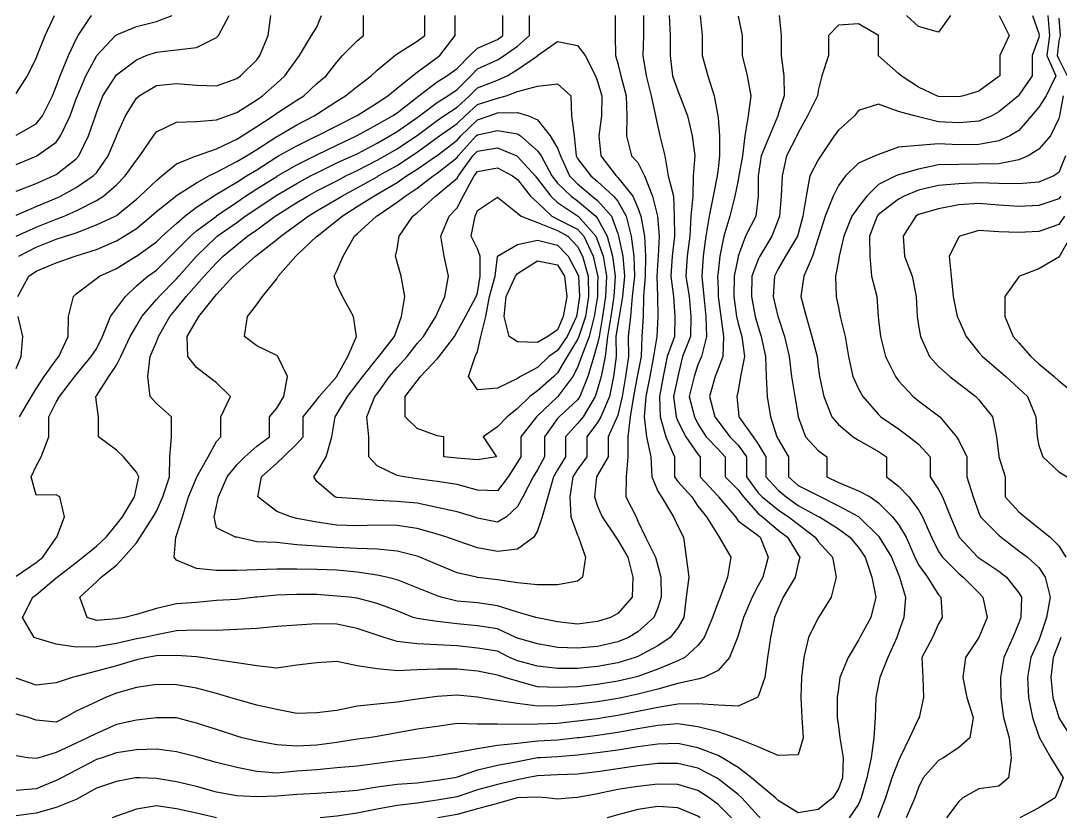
# Model space of a CAD drawing. Header units: inches. Extents: x 450896 to 463247, y 7386701 to 7399440.
# Drawn here: x 453513 to 455030, y 7387645 to 7388808 of the extents above; entities that cross this region are included whole.
import ezdxf

# ---------------------------------------------------------------- set-up
doc = ezdxf.new("R2010")
doc.units = ezdxf.units.IN
doc.header["$MEASUREMENT"] = 0

msp = doc.modelspace()

# ---------------------------------------------------------------- linework, layer by layer
for points, elevation in [([(453505.7, 7387997.1), (453535, 7388017.1), (453545, 7388024.7), (453564.3, 7388053), (453565.3, 7388054), (453576.2, 7388083.3), (453569.5, 7388112.6), (453564.3, 7388115.5), (453535, 7388115), (453527.5, 7388141.8), (453535, 7388157.4), (453542.5, 7388171.1), (453553.6, 7388200.4), (453553.6, 7388229.7), (453564.3, 7388251), (453569.1, 7388259), (453591.6, 7388288.3), (453593.6, 7388290.8), (453615.5, 7388317.6), (453622.9, 7388328.8), (453632.1, 7388346.9), (453643.4, 7388376.1), (453652.2, 7388387.9), (453665.3, 7388405.4), (453681.4, 7388420.6), (453698.2, 7388434.7), (453710.7, 7388443.8), (453731, 7388464), (453740, 7388472.8), (453760.6, 7388493.3), (453769.3, 7388501), (453798.3, 7388522.6), (453798.6, 7388522.8), (453827.9, 7388543.2), (453840.8, 7388551.9), (453857.2, 7388562.2), (453886.4, 7388580.6), (453887.3, 7388581.2), (453915.7, 7388597.4), (453941.9, 7388610.4), (453945, 7388612), (453974.3, 7388626.4), (454003, 7388639.7), (454003.6, 7388640.1), (454032.9, 7388656.2), (454055.4, 7388669), (454062.2, 7388673.5), (454091.5, 7388696.5), (454094, 7388698.3), (454120.7, 7388718.6), (454134.6, 7388727.6), (454150, 7388738.2), (454168.1, 7388756.9), (454179.3, 7388767.6), (454208.6, 7388780.4), (454216.3, 7388786.2), (454216.3, 7388815.4)], 380), ([(453505.7, 7388493.3), (453535, 7388506.7), (453564.3, 7388518.2), (453575.8, 7388522.6), (453593.6, 7388530.3), (453622.9, 7388545.3), (453633.2, 7388551.9), (453652.2, 7388568.3), (453665.1, 7388581.2), (453681.4, 7388604.3), (453686.2, 7388610.4), (453706.3, 7388639.7), (453710.7, 7388645.7), (453740, 7388659.7), (453769.3, 7388660.9), (453798.6, 7388663.3), (453814.4, 7388669), (453827.9, 7388673.9), (453857.2, 7388692.6), (453865.6, 7388698.3), (453886.4, 7388716.6), (453898.4, 7388727.6), (453915.7, 7388751.8), (453919.6, 7388756.9), (453936.9, 7388786.2), (453945, 7388798.6), (453951.8, 7388815.4)], 300), ([(453505.7, 7388523.8), (453535, 7388536.4), (453564.3, 7388549), (453570.5, 7388551.9), (453593.6, 7388564.2), (453618.5, 7388581.2), (453622.9, 7388585.9), (453640.1, 7388610.4), (453652.2, 7388639.2), (453652.4, 7388639.7), (453665.3, 7388669), (453681.4, 7388694.6), (453685.4, 7388698.3), (453710.7, 7388713.2), (453740, 7388716.4), (453769.3, 7388713.6), (453798.6, 7388712.8), (453827.9, 7388723.7), (453833.5, 7388727.6), (453857.2, 7388750.9), (453861.9, 7388756.9), (453874, 7388786.2), (453877.5, 7388815.4)], 280), ([(453505.7, 7388559.1), (453535, 7388570.2), (453559.7, 7388581.2), (453564.3, 7388583.5), (453593.6, 7388606.2), (453597.5, 7388610.4), (453611.7, 7388639.7), (453621.5, 7388669), (453622.9, 7388673.2), (453632.3, 7388698.3), (453651.2, 7388727.6), (453652.2, 7388728.7), (453681.4, 7388750.9), (453695.7, 7388756.9), (453710.7, 7388761.8), (453740, 7388765.4), (453769.3, 7388768.9), (453798.6, 7388783.5), (453801.1, 7388786.2), (453816.8, 7388815.4)], 260), ([(453505.7, 7388640.7), (453535, 7388657.3), (453544.1, 7388669), (453558.7, 7388698.3), (453564.3, 7388711.9), (453570.1, 7388727.6), (453582.1, 7388756.9), (453593.6, 7388781), (453596.5, 7388786.2), (453615.7, 7388815.4)], 220), ([(453505.7, 7388597.9), (453535, 7388610), (453536, 7388610.4), (453564.3, 7388630.5), (453570.8, 7388639.7), (453584.5, 7388669), (453593.6, 7388693.6), (453595.2, 7388698.3), (453607.6, 7388727.6), (453622.9, 7388756), (453623.5, 7388756.9), (453650.9, 7388786.2), (453652.2, 7388787.2), (453681.4, 7388799.4), (453710.7, 7388806.7), (453733.7, 7388815.4)], 240), ([(453505.7, 7388701.8), (453522.4, 7388727.6), (453535, 7388753.1), (453536.4, 7388756.9), (453548.1, 7388786.2), (453562, 7388815.4)], 200), ([(453508.5, 7388405.4), (453524.3, 7388434.7), (453535, 7388442), (453564.3, 7388454.5), (453592, 7388464), (453593.6, 7388464.4), (453622.9, 7388473.7), (453652.2, 7388486.5), (453663.6, 7388493.3), (453681.4, 7388504.4), (453703, 7388522.6), (453710.7, 7388529.3), (453739.2, 7388551.9), (453740, 7388552.5), (453769.3, 7388571.4), (453787.2, 7388581.2), (453798.6, 7388586.7), (453827.9, 7388602.3), (453842, 7388610.4), (453857.2, 7388619.7), (453886.4, 7388638.7), (453888.4, 7388639.7), (453915.7, 7388655.8), (453941.2, 7388669), (453945, 7388671.4), (453974.3, 7388690.2), (453987, 7388698.3), (454003.6, 7388711.9), (454024.1, 7388727.6), (454032.9, 7388735.7), (454058.8, 7388756.9), (454062.2, 7388759.4), (454091.5, 7388778.2), (454102.8, 7388786.2), (454102.8, 7388815.4)], 340), ([(453509.7, 7388464), (453535, 7388477.2), (453564.3, 7388489), (453577.8, 7388493.3), (453593.6, 7388498.2), (453622.9, 7388510), (453650.2, 7388522.6), (453652.2, 7388523.7), (453681.4, 7388547.5), (453686.5, 7388551.9), (453710.7, 7388574.8), (453718.7, 7388581.2), (453740, 7388598.9), (453768.6, 7388610.4), (453769.3, 7388610.7), (453798.6, 7388620.7), (453827.9, 7388635), (453835.9, 7388639.7), (453857.2, 7388653.2), (453881, 7388669), (453886.4, 7388672.9), (453915.7, 7388691.7), (453926, 7388698.3), (453945, 7388716.1), (453958.7, 7388727.6), (453974.3, 7388747.5), (453982.4, 7388756.9), (454003.6, 7388778.6), (454012.9, 7388786.2), (454012.9, 7388815.4)], 320), ([(453510.5, 7388229.7), (453528.4, 7388259), (453535, 7388270.5), (453546.5, 7388288.3), (453564.3, 7388313), (453567.9, 7388317.6), (453581.7, 7388346.9), (453582.4, 7388376.1), (453589.6, 7388405.4), (453593.6, 7388409.3), (453622.9, 7388431.6), (453627.3, 7388434.7), (453652.2, 7388446.1), (453681.1, 7388464), (453681.4, 7388464.2), (453710.7, 7388485.2), (453719.1, 7388493.3), (453740, 7388511.9), (453752.3, 7388522.6), (453769.3, 7388535.7), (453794.2, 7388551.9), (453798.6, 7388554.5), (453827.9, 7388572.3), (453842.3, 7388581.2), (453857.2, 7388590.1), (453886.4, 7388609), (453889, 7388610.4), (453915.7, 7388625.3), (453945, 7388639.6), (453945.3, 7388639.7), (453974.3, 7388654.5), (454002.9, 7388669), (454003.6, 7388669.5), (454032.9, 7388688.2), (454048.7, 7388698.3), (454062.2, 7388709.2), (454084.6, 7388727.6), (454091.5, 7388732.9), (454120.7, 7388754.3), (454124.6, 7388756.9), (454146.7, 7388786.2), (454146.7, 7388815.4)], 360), ([(454409.9, 7387878.3), (454384.3, 7387870.5), (454355, 7387865.1), (454325.8, 7387862.3), (454296.5, 7387862), (454267.2, 7387865.4), (454237.9, 7387873.1), (454226.4, 7387878.3), (454208.6, 7387887.3), (454179.3, 7387891.7), (454150, 7387895.1), (454120.7, 7387896.7), (454091.5, 7387898.2), (454062.2, 7387901.7), (454043.3, 7387907.5), (454032.9, 7387911), (454003.6, 7387920.7), (453974.3, 7387927), (453945, 7387927.1), (453915.7, 7387925.2), (453886.4, 7387923.3), (453857.2, 7387920.5), (453827.9, 7387918.8), (453798.6, 7387917.8), (453769.3, 7387918), (453740, 7387917.1), (453710.7, 7387911.4), (453693.2, 7387907.5), (453681.4, 7387905.5), (453652.2, 7387898.7), (453622.9, 7387893.8), (453593.6, 7387893.4), (453564.3, 7387897.4), (453535, 7387906.2), (453532.2, 7387907.5), (453515.1, 7387936.8), (453530.2, 7387966.1), (453535, 7387969.6), (453564.3, 7387994.3), (453565.5, 7387995.4), (453593.6, 7388016.8), (453603.3, 7388024.7), (453622.9, 7388040.7), (453637.1, 7388054), (453652.2, 7388072.4), (453660.9, 7388083.3), (453678.4, 7388112.6), (453681.4, 7388126.3), (453684.9, 7388141.8), (453681.4, 7388148.6), (453662.5, 7388171.1), (453652.2, 7388181), (453626.2, 7388200.4), (453626.2, 7388229.7), (453622.9, 7388250.7), (453622.2, 7388259), (453622.9, 7388260), (453641.3, 7388288.3), (453652.2, 7388305.2), (453658.8, 7388317.6), (453672.4, 7388346.9), (453681.4, 7388362.5), (453689.1, 7388376.1), (453710.7, 7388400.8), (453714.7, 7388405.4), (453740, 7388431), (453743.4, 7388434.7), (453769.2, 7388464), (453769.3, 7388464.1), (453798.6, 7388492.5), (453799.5, 7388493.3), (453827.9, 7388513.5), (453840.4, 7388522.6), (453857.2, 7388533.9), (453884.2, 7388551.9), (453886.4, 7388553.3), (453915.7, 7388570.4), (453935.6, 7388581.2), (453945, 7388586), (453974.3, 7388600.3), (453996.9, 7388610.4), (454003.6, 7388613.5), (454032.9, 7388629.2), (454051.6, 7388639.7), (454062.2, 7388646), (454091.5, 7388666.5), (454094.8, 7388669), (454120.7, 7388688.6), (454136.4, 7388698.3), (454150, 7388707.6), (454169.7, 7388727.6), (454179.3, 7388737.5), (454208.6, 7388750.7), (454218.4, 7388756.9), (454237.9, 7388770.7), (454255.3, 7388786.2), (454255.3, 7388815.4)], 400), ([(454504.8, 7388815.4), (454507.6, 7388786.2), (454507.6, 7388756.9), (454515.8, 7388727.6), (454525.1, 7388698.3), (454530.5, 7388669), (454530.8, 7388666.3), (454533, 7388639.7), (454532.9, 7388610.4), (454530.8, 7388591.7), (454529.6, 7388581.2), (454523.7, 7388551.9), (454517.7, 7388522.6), (454512.9, 7388493.3), (454509, 7388464), (454507.1, 7388434.7), (454510.1, 7388405.4), (454513.1, 7388376.1), (454514, 7388346.9), (454506.6, 7388317.6), (454501.5, 7388305.4), (454495.9, 7388288.3), (454488.7, 7388259), (454496.3, 7388229.7), (454501.5, 7388219.4), (454513.5, 7388200.4), (454530.8, 7388182.1), (454541.4, 7388171.1), (454541.4, 7388141.8), (454560.1, 7388123.1), (454567.9, 7388112.6), (454589.3, 7388088.2), (454595.6, 7388083.3), (454618.6, 7388064), (454632.4, 7388054), (454647.9, 7388028), (454650, 7388024.7), (454647.9, 7388015.4), (454643.2, 7387995.4), (454625.7, 7387966.1), (454618.6, 7387949.9), (454613.3, 7387936.8), (454607.4, 7387907.5), (454603, 7387878.3), (454599.3, 7387849), (454589.3, 7387821.4), (454587.9, 7387819.7), (454560.1, 7387807.2), (454530.8, 7387808.5), (454501.5, 7387810.3), (454472.2, 7387809.8), (454442.9, 7387805), (454413.6, 7387799.5), (454384.3, 7387793.6), (454365.3, 7387790.4), (454355, 7387788.6), (454325.8, 7387785.3), (454296.5, 7387781.9), (454267.2, 7387781), (454237.9, 7387780.3), (454208.6, 7387780.6), (454179.3, 7387780.8), (454150, 7387781.8), (454120.7, 7387777.3), (454091.5, 7387773.6), (454062.2, 7387768.1), (454032.9, 7387762.8), (454020.4, 7387761.1), (454003.6, 7387759), (453974.3, 7387754.1), (453945, 7387750.2), (453915.7, 7387748.8), (453886.4, 7387750.8), (453857.2, 7387756), (453836.1, 7387761.1), (453827.9, 7387763.3), (453798.6, 7387773), (453769.3, 7387782.5), (453740, 7387790.3), (453710.7, 7387790.2), (453681.4, 7387786.9), (453652.2, 7387780.4), (453622.9, 7387767.4), (453610.1, 7387761.1), (453593.6, 7387753.2), (453564.3, 7387739.5), (453538.9, 7387731.8)], 340), ([(454560.1, 7388814.4), (454566.2, 7388786.2), (454566.2, 7388756.9), (454573.5, 7388727.6), (454578.6, 7388698.3), (454574.6, 7388669), (454569.7, 7388639.7), (454566.4, 7388610.4), (454561.1, 7388581.2), (454560.1, 7388575.3), (454555.5, 7388551.9), (454548, 7388522.6), (454539.2, 7388493.3), (454533.4, 7388464), (454530.8, 7388440.8), (454530.2, 7388434.7), (454530.8, 7388415.3), (454531.1, 7388405.4), (454534.7, 7388376.1), (454538.6, 7388346.9), (454537.6, 7388317.6), (454530.8, 7388299.6), (454526.5, 7388288.3), (454518.3, 7388259), (454526.2, 7388229.7), (454530.8, 7388223), (454548.2, 7388200.4), (454560.1, 7388188.2), (454572.4, 7388171.1), (454572.4, 7388141.8), (454589.3, 7388118.7), (454595.1, 7388112.6), (454618.6, 7388093.7), (454633.7, 7388083.3), (454647.9, 7388072.7), (454672.5, 7388054), (454677.2, 7388047.3), (454697.8, 7388024.7), (454703.5, 7387995.4), (454696.1, 7387966.1), (454677.6, 7387936.8), (454677.2, 7387936.1), (454662.9, 7387907.5), (454656.2, 7387878.3), (454652.7, 7387849), (454651.9, 7387819.7), (454653.3, 7387790.4), (454655, 7387761.1), (454647.9, 7387736.1), (454618.6, 7387735), (454589.3, 7387747.5), (454560.1, 7387759.4), (454555.8, 7387761.1), (454530.8, 7387769.6), (454501.5, 7387777), (454472.2, 7387781.2), (454442.9, 7387778.7), (454413.6, 7387773.9), (454384.3, 7387768.5), (454355, 7387764.1), (454328.3, 7387761.1), (454325.8, 7387760.8), (454296.5, 7387757.7), (454267.2, 7387756), (454237.9, 7387752.8), (454208.6, 7387749.7), (454179.3, 7387744.9), (454150, 7387739.3), (454120.7, 7387734.6), (454101.7, 7387731.8), (454091.5, 7387730.5), (454062.2, 7387727.4), (454032.9, 7387723.6), (454003.6, 7387719.5), (453974.3, 7387717), (453945, 7387714.2), (453915.7, 7387712.1), (453886.4, 7387709.5), (453857.2, 7387711.8), (453827.9, 7387717.4), (453798.6, 7387724.9), (453774.1, 7387731.8), (453769.3, 7387733.3), (453740, 7387740.5), (453710.7, 7387744.1), (453681.4, 7387743.5), (453652.2, 7387738.8), (453631.3, 7387731.8), (453622.9, 7387729.1), (453593.6, 7387713.7), (453571.9, 7387702.5)], 320), ([(454459.2, 7388815.4), (454460.7, 7388786.2), (454460.7, 7388756.9), (454464.5, 7388727.6), (454472.2, 7388705.5), (454475.2, 7388698.3), (454486.1, 7388669), (454493.1, 7388639.7), (454496.8, 7388610.4), (454494.5, 7388581.2), (454493.8, 7388551.9), (454491.2, 7388522.6), (454489.5, 7388493.3), (454485.8, 7388464), (454483.9, 7388434.7), (454488.4, 7388405.4), (454491.1, 7388376.1), (454490.6, 7388346.9), (454478.8, 7388317.6), (454472.3, 7388288.3), (454472.2, 7388287.7), (454465.7, 7388259), (454469.5, 7388229.7), (454472.2, 7388223.3), (454483.7, 7388200.4), (454501.5, 7388174.8), (454504.9, 7388171.1), (454504.9, 7388141.8), (454530.8, 7388113.5), (454531.7, 7388112.6), (454556.1, 7388083.3), (454560.1, 7388077.7), (454589.3, 7388056.3), (454592.1, 7388054), (454604.1, 7388024.7), (454596.3, 7387995.4), (454589.3, 7387983.1), (454580.6, 7387966.1), (454568.1, 7387936.8), (454560.1, 7387910.1), (454559.2, 7387907.5), (454547.7, 7387878.3), (454530.8, 7387859.3), (454510, 7387849), (454501.5, 7387846.7), (454472.2, 7387840.3), (454442.9, 7387832), (454413.6, 7387824.5), (454392, 7387819.7), (454384.3, 7387818.1), (454355, 7387813.2), (454325.8, 7387809.9), (454296.5, 7387807.5), (454267.2, 7387807.3), (454237.9, 7387810.8), (454208.6, 7387815.3), (454182.1, 7387819.7), (454179.3, 7387820.2), (454150, 7387823.1), (454120.7, 7387821.1), (454109.8, 7387819.7), (454091.5, 7387817.3), (454062.2, 7387812.9), (454032.9, 7387809.9), (454003.6, 7387806.9), (453974.3, 7387800.9), (453945, 7387797.4), (453915.7, 7387796.4), (453886.4, 7387802.3), (453857.2, 7387808.6), (453827.9, 7387816.6), (453817.7, 7387819.7), (453798.6, 7387825.4), (453769.3, 7387833.6), (453740, 7387838.2), (453710.7, 7387838.5), (453681.4, 7387834.3), (453652.2, 7387825.9), (453636.3, 7387819.7), (453622.9, 7387813.6), (453593.6, 7387799.6), (453577.5, 7387790.4)], 360), ([(454380.4, 7388815.4), (454380.4, 7388786.2), (454381.2, 7388756.9), (454384.3, 7388745.3), (454388.9, 7388727.6), (454396.7, 7388698.3), (454397.7, 7388669), (454397.1, 7388639.7), (454404.2, 7388610.4), (454413.6, 7388601), (454423.3, 7388581.2), (454435, 7388551.9), (454442.4, 7388522.6), (454442.9, 7388516), (454444.6, 7388493.3), (454443.3, 7388464), (454442.9, 7388458.2), (454441.5, 7388434.7), (454442.2, 7388405.4), (454442.7, 7388376.1), (454441.5, 7388346.9), (454436.7, 7388317.6), (454431, 7388288.3), (454425.5, 7388259), (454423.1, 7388229.7), (454426.5, 7388200.4), (454432.7, 7388171.1), (454434.3, 7388141.8), (454442.9, 7388121), (454448, 7388112.6), (454465.6, 7388083.3), (454472.2, 7388069.8), (454480.2, 7388054), (454484.3, 7388024.7), (454488.2, 7387995.4), (454484.4, 7387966.1), (454480.7, 7387936.8), (454472.2, 7387921.7), (454461.1, 7387907.5), (454442.9, 7387895.2), (454413.6, 7387879.7), (454409.9, 7387878.3)], 400), ([(454422, 7388815.4), (454422, 7388786.2), (454421.1, 7388756.9), (454426, 7388727.6), (454433.2, 7388698.3), (454439.3, 7388669), (454442.9, 7388653), (454445.9, 7388639.7), (454453, 7388610.4), (454458.2, 7388581.2), (454465.6, 7388551.9), (454466.8, 7388522.6), (454467.3, 7388493.3), (454463.9, 7388464), (454461.9, 7388434.7), (454465.7, 7388405.4), (454467.8, 7388376.1), (454467, 7388346.9), (454456.5, 7388317.6), (454450.6, 7388288.3), (454445.4, 7388259), (454446.3, 7388229.7), (454454.4, 7388200.4), (454467.3, 7388171.1), (454467.3, 7388141.8), (454472.2, 7388135.2), (454492.3, 7388112.6), (454501.5, 7388099.3), (454513.7, 7388083.3), (454530.8, 7388056.2), (454532.2, 7388054), (454549.5, 7388024.7), (454544.8, 7387995.4), (454533.8, 7387966.1), (454530.8, 7387958.8), (454522.8, 7387936.8), (454510.6, 7387907.5), (454501.5, 7387895.7), (454482.2, 7387878.3), (454472.2, 7387873.5), (454442.9, 7387861.1), (454413.6, 7387850.6), (454407.6, 7387849)], 380), ([(454620.2, 7388815.4), (454623.1, 7388786.2), (454623.1, 7388756.9), (454626.7, 7388727.6), (454627.3, 7388698.3), (454618.6, 7388671.4), (454618, 7388669), (454606.1, 7388639.7), (454593.6, 7388610.4), (454589.6, 7388581.2), (454589.3, 7388563.1), (454589.2, 7388551.9), (454586.1, 7388522.6), (454571.1, 7388493.3), (454560.3, 7388464), (454560.1, 7388463), (454554.1, 7388434.7), (454553.8, 7388405.4), (454557.6, 7388376.1), (454560.1, 7388365.9), (454565.5, 7388346.9), (454569.4, 7388317.6), (454563.8, 7388288.3), (454560.1, 7388267.3), (454558.4, 7388259), (454560.1, 7388240.8), (454561.3, 7388229.7), (454582.1, 7388200.4), (454589.3, 7388189.4), (454600.4, 7388171.1), (454600.4, 7388141.8), (454618.6, 7388122.6), (454630.1, 7388112.6), (454647.9, 7388100), (454677.2, 7388084.1), (454678.8, 7388083.3), (454706.5, 7388066), (454723.3, 7388054), (454735.8, 7388038.7), (454745.5, 7388024.7), (454755.3, 7387995.4), (454761.2, 7387966.1), (454754.1, 7387936.8), (454737.9, 7387907.5), (454735.8, 7387903.6), (454720.7, 7387878.3), (454708.5, 7387849), (454706.5, 7387832.8), (454704.8, 7387819.7), (454704.6, 7387790.4), (454706.5, 7387777.2), (454708.7, 7387761.1), (454713.4, 7387731.8), (454712.5, 7387702.5), (454706.5, 7387686.4), (454698.3, 7387673.2)], 300), ([(454941.2, 7388815.4), (454955.8, 7388786.2), (454942.2, 7388756.9), (454942.2, 7388727.6), (454940.8, 7388726.2), (454911.5, 7388705.2), (454889.3, 7388698.3), (454882.2, 7388696.7), (454852.9, 7388697.3), (454850.3, 7388698.3), (454823.6, 7388711.1), (454798.3, 7388727.6), (454794.4, 7388730.9), (454765.1, 7388756.8), (454764.9, 7388756.9), (454764.9, 7388786.2), (454735.8, 7388803.3), (454706.5, 7388801.5), (454692.3, 7388786.2), (454692.3, 7388756.9), (454682.2, 7388727.6), (454677.2, 7388706), (454676, 7388698.3), (454661.5, 7388669), (454647.9, 7388644.1), (454645.7, 7388639.7), (454630.8, 7388610.4), (454624.6, 7388581.2), (454623.2, 7388551.9), (454620.7, 7388522.6), (454618.6, 7388517.2), (454609.3, 7388493.3), (454591.8, 7388464), (454589.3, 7388459.1), (454580.3, 7388434.7), (454579.6, 7388405.4), (454585.1, 7388376.1), (454589.3, 7388361), (454594, 7388346.9), (454599.9, 7388317.6), (454601, 7388288.3), (454602.7, 7388259), (454607.4, 7388229.7), (454616.7, 7388200.4), (454618.6, 7388196.9), (454633.5, 7388171.1), (454633.5, 7388141.8), (454647.9, 7388129.2), (454677.2, 7388114.5), (454680.9, 7388112.6), (454706.5, 7388099.5), (454735.8, 7388083.8), (454736.5, 7388083.3), (454765.1, 7388055.2), (454766.1, 7388054), (454784.1, 7388024.7), (454794.4, 7387999.2), (454796, 7387995.4), (454804.4, 7387966.1), (454802.2, 7387936.8), (454794.4, 7387914.9), (454791.7, 7387907.5), (454778.7, 7387878.3), (454767.2, 7387849), (454765.1, 7387839), (454761, 7387819.7), (454760.2, 7387790.4), (454758.4, 7387761.1), (454754.4, 7387731.8), (454748.2, 7387702.5), (454740, 7387673.2), (454735.8, 7387663.9), (454722.5, 7387644)], 280), ([(454990, 7388815.4), (454999.4, 7388789.1), (454999.7, 7388786.2), (454999.4, 7388783.5), (454989.7, 7388756.9), (454989.7, 7388727.6), (454970.1, 7388699), (454969.4, 7388698.3), (454940.8, 7388674.7), (454930.6, 7388669), (454911.5, 7388661.1), (454882.2, 7388658.7), (454852.9, 7388660.3), (454823.6, 7388667.7), (454817.5, 7388669), (454794.4, 7388675.5), (454765.1, 7388686), (454735.8, 7388676.8), (454730.1, 7388669), (454706.5, 7388648.1), (454700.4, 7388639.7), (454680.9, 7388610.4), (454677.2, 7388604.6), (454665, 7388581.2), (454659.3, 7388551.9), (454654.7, 7388522.6), (454647.9, 7388496.5), (454646.9, 7388493.3), (454629.1, 7388464), (454618.6, 7388445.4), (454613.2, 7388434.7), (454611.5, 7388405.4), (454618.3, 7388376.1), (454618.6, 7388374.9), (454627.9, 7388346.9), (454634.7, 7388317.6), (454638, 7388288.3), (454643.1, 7388259), (454647.9, 7388230.5), (454648, 7388229.7), (454658.5, 7388200.4), (454677.2, 7388180.4), (454689.5, 7388171.1), (454689.5, 7388141.8), (454706.5, 7388133.7), (454735.8, 7388121.5), (454752.8, 7388112.6), (454765.1, 7388104.2), (454785.8, 7388083.3), (454794.4, 7388072.1), (454805.7, 7388054), (454818, 7388024.7), (454823.6, 7388013.6), (454836.6, 7387995.4), (454852.9, 7387969.8), (454855.9, 7387966.1), (454857.9, 7387936.8), (454852.9, 7387927.1), (454843.9, 7387907.5), (454828.2, 7387878.3), (454830.1, 7387849), (454830.7, 7387819.7), (454824.6, 7387790.4), (454823.6, 7387789.2), (454810.4, 7387761.1), (454796.5, 7387731.8), (454794.4, 7387727.3), (454784.7, 7387702.5), (454775.1, 7387673.2), (454765.1, 7387646.6), (454764.1, 7387644)], 260), ([(455012.2, 7388815.4), (455014.7, 7388786.2), (455010.7, 7388756.9), (455024.2, 7388727.6), (455009.8, 7388698.3), (454999.4, 7388681.9), (454988.5, 7388669), (454970.1, 7388647.7), (454956.9, 7388639.7), (454940.8, 7388632.5), (454911.5, 7388627.3), (454882.2, 7388626.9), (454852.9, 7388627.9), (454823.6, 7388625.6), (454794.4, 7388623.3), (454765.1, 7388612.6), (454760.2, 7388610.4), (454735.8, 7388599.8), (454716.8, 7388581.2), (454706.5, 7388567.5), (454698.9, 7388551.9), (454687.4, 7388522.6), (454678.1, 7388493.3), (454677.2, 7388490.3), (454668.6, 7388464), (454656.1, 7388434.7), (454651.6, 7388405.4), (454659.7, 7388376.1), (454667.6, 7388346.9), (454675.4, 7388317.6), (454677.2, 7388302.5), (454679.1, 7388288.3), (454685.2, 7388259), (454696.8, 7388229.7), (454706.5, 7388218.2), (454728.1, 7388200.4), (454735.8, 7388195.7), (454765.1, 7388179), (454776.6, 7388171.1), (454776.6, 7388141.8), (454794.4, 7388128.3), (454809.6, 7388112.6), (454823.6, 7388093.6), (454829.5, 7388083.3), (454842.3, 7388054), (454852.9, 7388032.9), (454858.8, 7388024.7), (454882.2, 7388000.8), (454888.7, 7387995.4), (454911.5, 7387972.6), (454917.5, 7387966.1), (454923.6, 7387936.8), (454911.6, 7387907.5), (454911.5, 7387907.4), (454892.3, 7387878.3), (454888.1, 7387849), (454894.1, 7387819.7), (454903.2, 7387790.4), (454898.4, 7387761.1), (454882.2, 7387746.9), (454859.9, 7387731.8), (454852.9, 7387727.6), (454830.5, 7387702.5), (454823.6, 7387688.5), (454818.1, 7387673.2), (454805.6, 7387644)], 240), ([(454870.3, 7388815.4), (454852.9, 7388791.1), (454823.6, 7388799.2), (454806.2, 7388815.4)], 300), ([(455028.6, 7388811.6), (455030.6, 7388786.2), (455028.6, 7388778.5), (455025.8, 7388756.9), (455028.6, 7388751.6), (455040.8, 7388727.6)], 220), ([(454400, 7387907.5), (454384.3, 7387901), (454355, 7387894.4), (454325.8, 7387891.8), (454296.5, 7387892.6), (454267.2, 7387898.3), (454237.9, 7387906.4), (454235.5, 7387907.5), (454208.6, 7387919.8), (454179.3, 7387924.5), (454150, 7387927.1), (454120.7, 7387930.8), (454091.5, 7387935), (454085.5, 7387936.8), (454062.2, 7387946.4), (454032.9, 7387956.9), (454003.6, 7387964.9), (453992, 7387966.1), (453974.3, 7387967.8), (453945, 7387970.1), (453915.7, 7387970.2), (453886.4, 7387969.4), (453857.2, 7387966.3), (453855.5, 7387966.1), (453827.9, 7387962.7), (453798.6, 7387961.5), (453769.3, 7387958.4), (453740, 7387956.7), (453710.7, 7387949.9), (453681.4, 7387941), (453664.3, 7387936.8), (453652.2, 7387934.8), (453622.9, 7387932.4), (453609.3, 7387936.8), (453598.9, 7387966.1), (453622.9, 7387988.7), (453629.9, 7387995.4), (453652.2, 7388013), (453663, 7388024.7), (453681.4, 7388045.6), (453687, 7388054), (453706.1, 7388083.3), (453710.7, 7388091.9), (453719.8, 7388112.6), (453729.6, 7388141.8), (453730.2, 7388171.1), (453732.5, 7388200.4), (453732.5, 7388229.7), (453710.7, 7388248.8), (453701.4, 7388259), (453697.9, 7388288.3), (453701.7, 7388317.6), (453710.7, 7388339.2), (453713.6, 7388346.9), (453730.2, 7388376.1), (453740, 7388387.7), (453754.3, 7388405.4), (453769.3, 7388422.3), (453780.4, 7388434.7), (453798.6, 7388454.6), (453808.2, 7388464), (453827.9, 7388480.6), (453843.8, 7388493.3), (453857.2, 7388502.8), (453884.2, 7388522.6), (453886.4, 7388524), (453915.7, 7388542.4), (453931.2, 7388551.9), (453945, 7388559.4), (453974.3, 7388574.3), (453987.4, 7388581.2), (454003.6, 7388589), (454032.9, 7388604.2), (454044.2, 7388610.4), (454062.2, 7388620.8), (454090.3, 7388639.7), (454091.5, 7388640.5), (454120.7, 7388662.3), (454130.6, 7388669), (454150, 7388681.9), (454167.9, 7388698.3), (454179.3, 7388709.9), (454208.6, 7388721), (454222.8, 7388727.6), (454237.9, 7388736.5), (454267.2, 7388756.8), (454267.2, 7388756.9), (454296.5, 7388777.4), (454325.8, 7388771.7), (454336.6, 7388756.9), (454351.9, 7388727.6), (454355, 7388718.9), (454360.9, 7388698.3), (454360.7, 7388669), (454356.6, 7388639.7), (454359.7, 7388610.4), (454382.1, 7388581.2), (454384.3, 7388579.1), (454406.5, 7388551.9), (454413.6, 7388534.8), (454418, 7388522.6), (454423.4, 7388493.3), (454424.9, 7388464), (454424.6, 7388434.7), (454422.1, 7388405.4), (454421.3, 7388376.1), (454419.6, 7388346.9), (454418.4, 7388317.6), (454413.6, 7388293.1), (454412.7, 7388288.3), (454407.1, 7388259), (454402.5, 7388229.7), (454399.3, 7388200.4), (454399.3, 7388171.1), (454396.4, 7388141.8), (454396.1, 7388112.6), (454411, 7388083.3), (454413.6, 7388077.1), (454424.9, 7388054), (454439.5, 7388024.7), (454442.9, 7388011.9), (454447.2, 7387995.4), (454447.6, 7387966.1), (454442.9, 7387950.6), (454436.9, 7387936.8), (454413.6, 7387915.7), (454400, 7387907.5)], 420), ([(454373.8, 7387936.8), (454355, 7387930.5), (454325.8, 7387926.7), (454296.5, 7387930.1), (454267.2, 7387936.2), (454264.6, 7387936.8), (454237.9, 7387944.2), (454208.6, 7387953.7), (454179.3, 7387958), (454150, 7387960.2), (454126.3, 7387966.1), (454120.7, 7387968), (454091.5, 7387979.7), (454062.2, 7387991.6), (454046.8, 7387995.4), (454032.9, 7387998.5), (454003.6, 7388002.6), (453974.3, 7388005.6), (453945, 7388006.7), (453915.7, 7388007.1), (453886.4, 7388007.2), (453857.2, 7388006), (453827.9, 7388005.3), (453798.6, 7388005.2), (453769.3, 7388007.9), (453740, 7388020.4), (453736.4, 7388024.7), (453739.1, 7388054), (453740, 7388056.4), (453748.5, 7388083.3), (453757.5, 7388112.6), (453769.3, 7388140.5), (453769.9, 7388141.8), (453786.4, 7388171.1), (453798.6, 7388193.5), (453804.9, 7388200.4), (453804.9, 7388229.7), (453818.7, 7388259), (453798.6, 7388279.1), (453786.4, 7388288.3), (453769.3, 7388301.4), (453756.5, 7388317.6), (453755.6, 7388346.9), (453769.3, 7388370.3), (453772.5, 7388376.1), (453796.1, 7388405.4), (453798.6, 7388408.3), (453822.9, 7388434.7), (453827.9, 7388439.6), (453855.4, 7388464), (453857.2, 7388465.4), (453886.4, 7388488.4), (453892.1, 7388493.3), (453915.7, 7388510.3), (453932.4, 7388522.6), (453945, 7388530.1), (453974.3, 7388547.3), (453981.4, 7388551.9), (454003.6, 7388564), (454032.9, 7388580.1), (454034.7, 7388581.2), (454062.2, 7388596.6), (454083.1, 7388610.4), (454091.5, 7388616.1), (454120.7, 7388637.2), (454124, 7388639.7), (454150, 7388657.9), (454161.4, 7388669), (454179.3, 7388685.5), (454208.6, 7388695), (454221.4, 7388698.3), (454237.9, 7388704.4), (454267.2, 7388712.3), (454296.5, 7388715.5), (454315.6, 7388698.3), (454316.8, 7388669), (454320.7, 7388639.7), (454323.7, 7388610.4), (454325.8, 7388606.5), (454345.2, 7388581.2), (454355, 7388573), (454378, 7388551.9), (454384.3, 7388544.4), (454396.7, 7388522.6), (454403.8, 7388493.3), (454407.6, 7388464), (454408.6, 7388434.7), (454405.5, 7388405.4), (454403.1, 7388376.1), (454399.5, 7388346.9), (454400.2, 7388317.6), (454395.5, 7388288.3), (454390.9, 7388259), (454384.3, 7388232.2), (454383.4, 7388229.7), (454370.1, 7388200.4), (454370.1, 7388171.1), (454355, 7388144.2), (454353.4, 7388141.8), (454350.3, 7388112.6), (454355, 7388099), (454361.8, 7388083.3), (454381.3, 7388054), (454384.3, 7388049.5), (454399.2, 7388024.7), (454406.6, 7387995.4), (454405.4, 7387966.1), (454384.3, 7387942.6), (454373.8, 7387936.8)], 440), ([(455034.7, 7388698.3), (455029.3, 7388669), (455028.6, 7388665.2), (455016.3, 7388639.7), (454999.4, 7388620.5), (454983.8, 7388610.4), (454970.1, 7388604.7), (454940.8, 7388599.1), (454911.5, 7388598.3), (454882.2, 7388598.1), (454852.9, 7388597.5), (454823.6, 7388591.2), (454794.4, 7388582.9), (454790.4, 7388581.2), (454765.1, 7388568.8), (454747.9, 7388551.9), (454735.8, 7388536.2), (454726.1, 7388522.6), (454714.5, 7388493.3), (454707.7, 7388464), (454706.5, 7388457.5), (454702.5, 7388434.7), (454703.5, 7388405.4), (454706.5, 7388389.2), (454709.1, 7388376.1), (454716.2, 7388346.9), (454721.3, 7388317.6), (454727.8, 7388288.3), (454735.8, 7388270.3), (454742.2, 7388259), (454765.1, 7388232.9), (454768.7, 7388229.7), (454794.4, 7388212.2), (454810, 7388200.4), (454823.6, 7388189.6), (454840.7, 7388171.1), (454840.7, 7388141.8), (454852.9, 7388123.4), (454858.5, 7388112.6), (454870.2, 7388083.3), (454882.2, 7388055), (454882.7, 7388054), (454910.4, 7388024.7), (454911.5, 7388023.8), (454940.8, 7388004.2), (454952, 7387995.4), (454970.1, 7387972.4), (454973.7, 7387966.1), (454972.9, 7387936.8), (454970.1, 7387929), (454961.4, 7387907.5), (454948, 7387878.3), (454943.1, 7387849), (454943.7, 7387819.7), (454947.6, 7387790.4), (454955.8, 7387761.1), (454958.7, 7387731.8), (454955, 7387702.5), (454940.8, 7387690.2), (454911.5, 7387686.5), (454888.4, 7387673.2), (454882.2, 7387668), (454864.6, 7387644)], 220), ([(454333, 7387995.4), (454325.8, 7387989.6), (454296.5, 7387984.1), (454267.2, 7387984.3), (454237.9, 7387987.2), (454208.6, 7387991.4), (454179.3, 7387995.2), (454178.1, 7387995.4), (454150, 7388002), (454120.7, 7388014.1), (454095.1, 7388024.7), (454091.5, 7388026), (454062.2, 7388033.2), (454032.9, 7388036.1), (454003.6, 7388037.2), (453974.3, 7388038.8), (453945, 7388040.9), (453915.7, 7388042.8), (453886.4, 7388046.2), (453857.2, 7388047.2), (453827.9, 7388053.8), (453825.9, 7388054), (453798.6, 7388067.3), (453795.2, 7388083.3), (453798.6, 7388099.3), (453801.1, 7388112.6), (453813.8, 7388141.8), (453827.9, 7388159.3), (453839.6, 7388171.1), (453857.2, 7388186.5), (453875.8, 7388200.4), (453875.8, 7388229.7), (453886.4, 7388242.1), (453896.9, 7388259), (453901.9, 7388288.3), (453887.9, 7388317.6), (453886.4, 7388319.1), (453857.2, 7388333.4), (453839.4, 7388346.9), (453843.8, 7388376.1), (453857.2, 7388393.6), (453865.4, 7388405.4), (453886.4, 7388430.9), (453888.2, 7388434.7), (453914, 7388464), (453915.7, 7388465.5), (453945, 7388493.1), (453945.2, 7388493.3), (453974.3, 7388516), (453981.8, 7388522.6), (454003.6, 7388536.5), (454028.1, 7388551.9), (454032.9, 7388554.4), (454062.2, 7388571.8), (454075.8, 7388581.2), (454091.5, 7388591.2), (454119.5, 7388610.4), (454120.7, 7388611.3), (454150, 7388633.7), (454155.4, 7388639.7), (454179.3, 7388663.2), (454196.4, 7388669), (454208.6, 7388673.2), (454237.9, 7388673.7), (454254, 7388669), (454267.2, 7388663.2), (454285.7, 7388639.7), (454296.5, 7388622), (454300.9, 7388610.4), (454313.8, 7388581.2), (454325.8, 7388569.9), (454347.2, 7388551.9), (454355, 7388545.4), (454375.3, 7388522.6), (454384.3, 7388497.3), (454385.5, 7388493.3), (454391.7, 7388464), (454394.2, 7388434.7), (454391.5, 7388405.4), (454386.5, 7388376.1), (454384.3, 7388365), (454381.7, 7388346.9), (454382.2, 7388317.6), (454378, 7388288.3), (454372.1, 7388259), (454359.7, 7388229.7), (454355, 7388221.4), (454339.2, 7388200.4), (454339.2, 7388171.1), (454325.8, 7388152.5), (454318.9, 7388141.8), (454314.5, 7388112.6), (454315.9, 7388083.3), (454325.8, 7388056.6), (454327.1, 7388054), (454337, 7388024.7), (454333, 7387995.4)], 460), ([(454261.7, 7388054), (454237.9, 7388036.3), (454208.6, 7388032.7), (454179.3, 7388038.3), (454150, 7388048.7), (454134.6, 7388054), (454120.7, 7388058), (454091.5, 7388066.6), (454062.2, 7388071.1), (454032.9, 7388071.3), (454003.6, 7388070.6), (453974.3, 7388071.6), (453945, 7388075.6), (453915.7, 7388081.1), (453906.8, 7388083.3), (453886.4, 7388091.5), (453858.5, 7388112.6), (453864.2, 7388141.8), (453886.4, 7388161.9), (453896.3, 7388171.1), (453915.7, 7388190.3), (453924.8, 7388200.4), (453924.8, 7388229.7), (453945, 7388254.4), (453948.2, 7388259), (453973.9, 7388288.3), (453974.3, 7388288.8), (453990, 7388317.6), (454002.8, 7388346.9), (453998.4, 7388376.1), (453982.6, 7388405.4), (453974.3, 7388422.1), (453970, 7388434.7), (453974.3, 7388442.6), (453983.4, 7388464), (453999.7, 7388493.3), (454003.6, 7388496.6), (454032.1, 7388522.6), (454032.9, 7388523), (454062.2, 7388542.8), (454073.7, 7388551.9), (454091.5, 7388563.5), (454114.9, 7388581.2), (454120.7, 7388585.1), (454150, 7388608.4), (454151.5, 7388610.4), (454177.7, 7388639.7), (454179.3, 7388641.3), (454208.6, 7388647.8), (454237.9, 7388642.5), (454242.3, 7388639.7), (454267.2, 7388618.1), (454272.4, 7388610.4), (454287.9, 7388581.2), (454296.5, 7388570.5), (454316.4, 7388551.9), (454325.8, 7388545.1), (454352.3, 7388522.6), (454355, 7388519.3), (454368.8, 7388493.3), (454376.9, 7388464), (454380.4, 7388434.7), (454378.5, 7388405.4), (454374.1, 7388376.1), (454369.4, 7388346.9), (454366.1, 7388317.6), (454360.1, 7388288.3), (454355, 7388270.1), (454351.2, 7388259), (454333.6, 7388229.7), (454325.8, 7388219.8), (454308.2, 7388200.4), (454308.2, 7388171.1), (454296.5, 7388152), (454290.6, 7388141.8), (454282.4, 7388112.6), (454273.9, 7388083.3), (454267.2, 7388063.3), (454261.7, 7388054)], 480), ([(454221.7, 7388083.3), (454208.6, 7388075.6), (454179.3, 7388081.7), (454174, 7388083.3), (454150, 7388090.6), (454120.7, 7388097.4), (454091.5, 7388103.7), (454062.2, 7388106.1), (454032.9, 7388107.6), (454003.6, 7388109.8), (453974.3, 7388111.7), (453971.2, 7388112.6), (453945, 7388135.2), (453940.4, 7388141.8), (453945, 7388148.5), (453958.6, 7388171.1), (453967, 7388200.4), (453971.5, 7388229.7), (453974.3, 7388233.6), (453989.6, 7388259), (454003.6, 7388277.7), (454011.9, 7388288.3), (454032.9, 7388314.8), (454035.2, 7388317.6), (454058.1, 7388346.9), (454062.2, 7388358.1), (454068.5, 7388376.1), (454073.4, 7388405.4), (454068, 7388434.7), (454062.2, 7388455.4), (454060, 7388464), (454062.2, 7388474.1), (454065.2, 7388493.3), (454085, 7388522.6), (454091.5, 7388527.5), (454118.1, 7388551.9), (454120.7, 7388553.8), (454150, 7388578.1), (454151.9, 7388581.2), (454172.9, 7388610.4), (454179.3, 7388617.6), (454208.6, 7388622.5), (454236.8, 7388610.4), (454237.9, 7388609.8), (454263.9, 7388581.2), (454267.2, 7388577.2), (454286.8, 7388551.9), (454296.5, 7388542.5), (454325.8, 7388523.1), (454326.3, 7388522.6), (454352.2, 7388493.3), (454355, 7388486.8), (454363.1, 7388464), (454367.8, 7388434.7), (454366.6, 7388405.4), (454362.3, 7388376.1), (454357.1, 7388346.9), (454355, 7388336.7), (454349.3, 7388317.6), (454340.6, 7388288.3), (454328.8, 7388259), (454325.8, 7388254.2), (454298.7, 7388229.7), (454296.5, 7388227.2), (454277.3, 7388200.4), (454277.3, 7388171.1), (454267.2, 7388152.3), (454260.8, 7388141.8), (454245.5, 7388112.6), (454237.9, 7388098.6), (454221.7, 7388083.3)], 500), ([(455038.2, 7388610.4), (455028.6, 7388586.1), (455021, 7388581.2), (454999.4, 7388572.3), (454970.1, 7388569.5), (454940.8, 7388570), (454911.5, 7388571.1), (454882.2, 7388569.9), (454852.9, 7388567.1), (454823.6, 7388560.3), (454802.4, 7388551.9), (454794.4, 7388547.5), (454765.1, 7388524.8), (454763.3, 7388522.6), (454751.8, 7388493.3), (454752.6, 7388464), (454754.8, 7388434.7), (454762.9, 7388405.4), (454764.5, 7388376.1), (454765.1, 7388371.4), (454767.8, 7388346.9), (454775.3, 7388317.6), (454789.7, 7388288.3), (454794.4, 7388282.1), (454815.8, 7388259), (454823.6, 7388252.9), (454852.9, 7388231.1), (454854.5, 7388229.7), (454878.9, 7388200.4), (454882.2, 7388195.2), (454894.3, 7388171.1), (454894.3, 7388141.8), (454903.5, 7388112.6), (454911.5, 7388089.2), (454914.1, 7388083.3), (454940.8, 7388056.9), (454944.2, 7388054), (454970.1, 7388033.9), (454982.5, 7388024.7), (454999.4, 7388009.6), (455008.7, 7387995.4), (455015.7, 7387966.1), (455010.6, 7387936.8), (455000.9, 7387907.5), (454999.4, 7387903.6), (454987.6, 7387878.3), (454982.8, 7387849), (454984.1, 7387819.7), (454990.2, 7387790.4), (454999.4, 7387763.3), (455000.2, 7387761.1), (455016.6, 7387731.8), (455028.6, 7387712.5), (455035, 7387702.5), (455028.6, 7387686.6), (455023, 7387673.2), (454999.4, 7387658.6), (454971.4, 7387644)], 200), ([(454224.5, 7388141.8), (454208.6, 7388121.4), (454179.3, 7388122.6), (454150, 7388130.7), (454120.7, 7388135), (454091.5, 7388138.9), (454072.2, 7388141.8), (454062.2, 7388144), (454032.9, 7388158), (454020.7, 7388171.1), (454020.7, 7388200.4), (454018, 7388229.7), (454029.6, 7388259), (454032.9, 7388263.2), (454051, 7388288.3), (454062.2, 7388301.7), (454076.6, 7388317.6), (454091.5, 7388336.7), (454100.6, 7388346.9), (454118.9, 7388376.1), (454120.7, 7388380.3), (454131.6, 7388405.4), (454137.4, 7388434.7), (454130.7, 7388464), (454126.2, 7388493.3), (454138, 7388522.6), (454150, 7388534.6), (454158.4, 7388551.9), (454174.6, 7388581.2), (454179.3, 7388587.9), (454208.6, 7388593.2), (454230.6, 7388581.2), (454237.9, 7388575.9), (454257.1, 7388551.9), (454267.2, 7388542.7), (454287.9, 7388522.6), (454296.5, 7388518.3), (454325.8, 7388503.5), (454334.8, 7388493.3), (454348.4, 7388464), (454355, 7388436.1), (454355.3, 7388434.7), (454355, 7388422.3), (454354.7, 7388405.4), (454350.1, 7388376.1), (454342.6, 7388346.9), (454331.4, 7388317.6), (454325.8, 7388301.6), (454318.9, 7388288.3), (454296.9, 7388259), (454296.5, 7388258.6), (454267.2, 7388231), (454265.8, 7388229.7), (454242.7, 7388200.4), (454242.7, 7388171.1), (454237.9, 7388163.2), (454224.5, 7388141.8)], 520), ([(454207.5, 7388171.1), (454179.3, 7388166.6), (454150, 7388169), (454130.3, 7388171.1), (454130.3, 7388200.4), (454120.7, 7388201.8), (454091.5, 7388212.3), (454073.9, 7388229.7), (454074, 7388259), (454091.5, 7388282.2), (454096.1, 7388288.3), (454120.7, 7388314.2), (454123.5, 7388317.6), (454145.9, 7388346.9), (454150, 7388354), (454162.1, 7388376.1), (454177.5, 7388405.4), (454179.3, 7388410.8), (454183.3, 7388434.7), (454183.3, 7388464), (454179.3, 7388475), (454170.5, 7388493.3), (454176.3, 7388522.6), (454179.3, 7388530.6), (454208.6, 7388550.2), (454237.9, 7388527), (454243.1, 7388522.6), (454267.2, 7388513.2), (454296.5, 7388501.7), (454311.6, 7388493.3), (454325.8, 7388478), (454332.7, 7388464), (454341.1, 7388434.7), (454341.6, 7388405.4), (454337.3, 7388376.1), (454327.6, 7388346.9), (454325.8, 7388342.4), (454310.7, 7388317.6), (454296.5, 7388293.6), (454290.9, 7388288.3), (454267.2, 7388267.3), (454256, 7388259), (454237.9, 7388241.5), (454222.9, 7388229.7), (454208.6, 7388214.8), (454187.6, 7388200.4), (454207.5, 7388171.1)], 540), ([(455031.4, 7388551.9), (455028.6, 7388547.9), (454999.4, 7388537.9), (454970.1, 7388536.7), (454940.8, 7388538.5), (454911.5, 7388540.9), (454882.2, 7388539), (454852.9, 7388533.4), (454823.6, 7388524.8), (454819.8, 7388522.6), (454801.3, 7388493.3), (454802.9, 7388464), (454814.3, 7388434.7), (454819.9, 7388405.4), (454821.6, 7388376.1), (454823.6, 7388363.1), (454826.5, 7388346.9), (454839.8, 7388317.6), (454852.9, 7388303.2), (454869.3, 7388288.3), (454882.2, 7388278), (454907.1, 7388259), (454911.5, 7388254.5), (454931.5, 7388229.7), (454937.2, 7388200.4), (454940.8, 7388172.1), (454940.9, 7388171.1), (454949.9, 7388141.8), (454949.9, 7388112.6), (454970.1, 7388091), (454978.7, 7388083.3), (454999.4, 7388067.2), (455015.8, 7388054), (455028.6, 7388041.2), (455038.6, 7388024.7)], 180), ([(455036.8, 7388522.6), (455028.6, 7388510.5), (454999.4, 7388500.1), (454970.1, 7388498.7), (454940.8, 7388499.7), (454911.5, 7388501.6), (454883.8, 7388493.3), (454882.2, 7388491.8), (454868.2, 7388464), (454871, 7388434.7), (454874.1, 7388405.4), (454880.1, 7388376.1), (454882.2, 7388371), (454892.9, 7388346.9), (454911.5, 7388323.3), (454916.8, 7388317.6), (454940.8, 7388297.4), (454951.1, 7388288.3), (454970.1, 7388271), (454982.9, 7388259), (454995.1, 7388229.7), (454997, 7388200.4), (454999.4, 7388187.7), (455005, 7388171.1), (455028.6, 7388149.1), (455040.5, 7388141.8)], 160), ([(454242.3, 7388288.3), (454237.9, 7388285.4), (454208.6, 7388271.5), (454179.3, 7388268.9), (454166.6, 7388288.3), (454176, 7388317.6), (454179.3, 7388324.9), (454184.5, 7388346.9), (454191.6, 7388376.1), (454197.2, 7388405.4), (454205.1, 7388434.7), (454208.6, 7388463.1), (454208.9, 7388464), (454237.9, 7388481.2), (454267.2, 7388487.3), (454296.5, 7388480.4), (454311.9, 7388464), (454325.8, 7388438.2), (454326.8, 7388434.7), (454328.6, 7388405.4), (454325.8, 7388385.1), (454323.9, 7388376.1), (454310.3, 7388346.9), (454296.5, 7388326.6), (454283.8, 7388317.6), (454267.2, 7388301.5), (454242.3, 7388288.3)], 560), ([(455045.9, 7388493.3), (455029.2, 7388464), (455028.6, 7388462.8), (454999.4, 7388445.7), (454971, 7388434.7), (454970.1, 7388434), (454949.4, 7388405.4), (454949.6, 7388376.1), (454961.8, 7388346.9), (454970.1, 7388337.8), (454987.5, 7388317.6), (454999.4, 7388306.9), (455021.7, 7388288.3), (455028.6, 7388282.2), (455057.4, 7388259)], 140), ([(454282.4, 7388346.9), (454267.2, 7388338.1), (454237.9, 7388339.2), (454225.9, 7388346.9), (454218.5, 7388376.1), (454221.5, 7388405.4), (454235.1, 7388434.7), (454237.9, 7388438.9), (454267.2, 7388457.5), (454296.5, 7388451.3), (454306.6, 7388434.7), (454310, 7388405.4), (454304.5, 7388376.1), (454296.5, 7388356.8), (454282.4, 7388346.9)], 580), ([(453505.7, 7388300.3), (453513.3, 7388317.6), (453515.4, 7388346.9), (453508.9, 7388376.1)], 340), ([(455031.5, 7387907.5), (455028.6, 7387899.7), (455020.4, 7387878.3), (455016.7, 7387849), (455019.6, 7387819.7), (455028.5, 7387790.4), (455028.6, 7387790.1), (455046.9, 7387761.1)], 180), ([(454407.6, 7387849), (454384.3, 7387843.5), (454355, 7387838.5), (454325.8, 7387835.4), (454296.5, 7387834.3), (454267.2, 7387835.4), (454237.9, 7387843.8), (454219.3, 7387849), (454208.6, 7387852.2), (454179.3, 7387858), (454150, 7387861.1), (454120.7, 7387861), (454091.5, 7387860), (454062.2, 7387858.5), (454032.9, 7387861.4), (454003.6, 7387866.2), (453974.3, 7387872.2), (453945, 7387870.5), (453915.7, 7387867.1), (453886.4, 7387862.6), (453857.2, 7387866), (453827.9, 7387870.2), (453798.6, 7387874.8), (453776.2, 7387878.3), (453769.3, 7387879.2), (453740, 7387881.3), (453710.7, 7387880.7), (453697.2, 7387878.3), (453681.4, 7387874.6), (453652.2, 7387866.1), (453622.9, 7387858.4), (453593.6, 7387850.5), (453587.8, 7387849), (453564.3, 7387841.2), (453535, 7387837.8), (453505.7, 7387848)], 380), ([(453577.5, 7387790.4), (453564.3, 7387783.5), (453535, 7387786.5), (453523.7, 7387790.4), (453505.7, 7387795.4)], 360), ([(454698.3, 7387673.2), (454677.2, 7387656.4), (454647.9, 7387651.5), (454618.6, 7387669.3), (454614.6, 7387673.2), (454589.3, 7387694.2), (454579.6, 7387702.5), (454560.1, 7387717.5), (454536.9, 7387731.8), (454530.8, 7387735), (454501.5, 7387746.5), (454472.2, 7387752.4), (454442.9, 7387751.8), (454413.6, 7387747.7), (454384.3, 7387742.8), (454355, 7387738.8), (454325.8, 7387735.4), (454296.5, 7387733.1), (454271.6, 7387731.8), (454267.2, 7387731.6), (454237.9, 7387725.7), (454208.6, 7387720.7), (454179.3, 7387713.8), (454150, 7387703.2), (454146.4, 7387702.5), (454120.7, 7387698.6), (454091.5, 7387694.7), (454062.2, 7387692.8), (454032.9, 7387688.9), (454003.6, 7387684.2), (453974.3, 7387681.6), (453945, 7387679.4), (453915.7, 7387678), (453886.4, 7387675.5), (453857.2, 7387674.7), (453827.9, 7387676), (453798.6, 7387681.5), (453769.3, 7387689.7), (453740, 7387696.7), (453710.7, 7387701.6), (453686.3, 7387702.5), (453681.4, 7387702.7), (453680.2, 7387702.5), (453652.2, 7387697), (453622.9, 7387687.3), (453598, 7387673.2), (453593.6, 7387670.9), (453564.3, 7387659), (453535, 7387650.7), (453505.7, 7387646.9)], 300), ([(453538.9, 7387731.8), (453535, 7387730.5), (453523.1, 7387731.8), (453505.7, 7387734.4)], 340), ([(454592.4, 7387644), (454589.3, 7387647), (454565.3, 7387673.2), (454560.1, 7387677.9), (454530.8, 7387701), (454528.3, 7387702.5), (454501.5, 7387716.5), (454472.2, 7387723.2), (454442.9, 7387723.5), (454413.6, 7387720.1), (454384.3, 7387715.8), (454355, 7387711.4), (454325.8, 7387707.7), (454296.5, 7387706.7), (454267.2, 7387705.6), (454251.7, 7387702.5), (454237.9, 7387699.7), (454208.6, 7387692.7), (454179.3, 7387684.9), (454150, 7387674.9), (454140.9, 7387673.2), (454120.7, 7387669.8), (454091.5, 7387665.4), (454062.2, 7387662.2), (454032.9, 7387656.6), (454003.6, 7387651.1), (453974.3, 7387646.3), (453949.7, 7387644)], 280), ([(453571.9, 7387702.5), (453564.3, 7387698.8), (453535, 7387686.6), (453505.7, 7387683.8)], 320), ([(454550.6, 7387644), (454530.8, 7387663.5), (454517.9, 7387673.2), (454501.5, 7387683.8), (454472.2, 7387692.5), (454442.9, 7387693.4), (454413.6, 7387689.8), (454384.3, 7387685.2), (454355, 7387679.3), (454325.8, 7387673.7), (454318.4, 7387673.2), (454296.5, 7387671.5), (454280.3, 7387673.2), (454267.2, 7387674.3), (454237.9, 7387673.4), (454237.4, 7387673.2), (454208.6, 7387665.1), (454179.3, 7387657), (454150, 7387649), (454121.4, 7387644)], 260), ([(453798.6, 7387644.2), (453769.3, 7387650.9), (453740, 7387657.3), (453710.7, 7387661.5), (453681.4, 7387656.6), (453652.2, 7387646.6), (453646, 7387644)], 280), ([(454504.5, 7387644), (454501.5, 7387646.3), (454472.2, 7387658.8), (454442.9, 7387660.6), (454413.6, 7387656.2), (454384.3, 7387648.5), (454369.1, 7387644)], 240)]:
    msp.add_lwpolyline(points, dxfattribs=dict(elevation=elevation))

doc.saveas('drawing.dxf')
